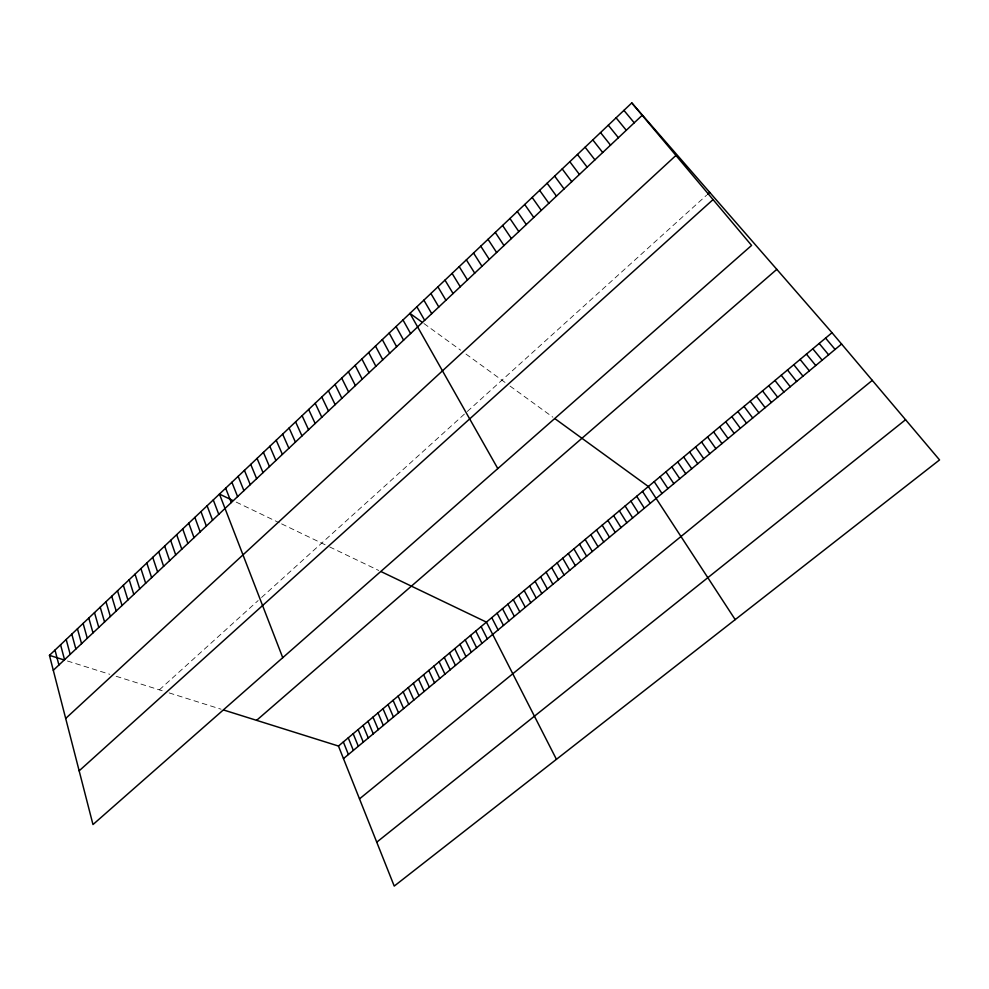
<?xml version="1.0" encoding="UTF-8"?>
<svg xmlns="http://www.w3.org/2000/svg" width="989" height="989" viewBox="0 0 989 989"><rect width="100%" height="100%" fill="white"/><g stroke="black" fill="none" stroke-linecap="round" stroke-linejoin="round"><path stroke-width="0.74" stroke-dasharray="4.95 3.71" d="M159.365 689.84L258.154 600.546M261.566 597.467L466.239 412.45M467.315 411.473L706.579 195.204M67.4 660.986L109.767 674.275M116.17 676.291L165.497 691.768M169.144 692.906L221.103 709.212M236.21 502.115L279.232 522.748M281.618 523.886L327.371 545.841M329.621 546.917L378.725 570.468M423.922 323.527L460.639 350.18M465.98 354.062L507.023 383.868M510.04 386.069L552.888 417.185"/><path stroke-width="1.48" d="M631.786 102.918L751.591 245.42L92.978 824.554L49.45 655.348L631.786 102.918L832.009 332.712L939.55 459.922L394.228 886.082L338.461 746.04L223.91 710.09M53.295 670.307L642.195 115.293M65.682 718.459L675.944 155.446M707.63 194.252L709.719 192.361M79.157 770.827L713.057 199.593M256.584 720.351L776.81 269.354M338.461 746.04L832.009 332.712M343.48 758.625L841.577 344.024M359.502 798.877L872.298 380.369M376.747 842.171L905.565 419.719M49.45 655.348L63.296 659.7M232.39 500.273L219.459 494.08L282.743 657.685M381.321 571.716L486.427 622.13L556.436 759.329M421.623 321.858L409.941 313.365L497.801 468.576M555.188 418.854L648.351 486.514L735.198 619.621M825.58 338.09L835.087 349.426M819.189 343.455L828.621 354.816M623.923 110.372L634.233 122.809M812.797 348.796L822.168 360.181M616.085 117.802L626.297 130.288M806.443 354.124L815.752 365.522M800.101 359.427L809.348 370.85M608.297 125.207L618.397 137.731M793.796 364.718L802.969 376.166M600.533 132.575L610.534 145.136M787.491 369.985L796.615 381.457M781.223 375.239L790.273 386.724M592.794 139.906L602.709 152.516M774.968 380.481L783.956 391.99M585.105 147.2L594.921 159.859M768.737 385.698L777.663 397.219M762.531 390.902L771.395 402.449M577.44 154.469L587.157 167.178M756.338 396.082L765.14 407.653M569.812 161.714L579.43 174.46M750.169 401.25L758.909 412.833M744.025 406.405L752.703 418.001M562.209 168.921L571.741 181.704M737.893 411.535L746.51 423.156M731.786 416.641L740.341 428.286M554.644 176.091L564.076 188.924M725.703 421.747L734.197 433.405M547.115 183.237L556.448 196.106M719.633 426.828L728.077 438.51M713.588 431.896L721.97 443.591M539.623 190.358L548.858 203.264M707.555 436.94L715.875 448.647M532.156 197.441L541.304 210.385M701.547 441.972L709.818 453.704M695.564 446.979L703.772 458.735M524.714 204.488L533.776 217.481M689.593 451.985L697.74 463.754M517.309 211.51L526.284 224.54M683.646 456.967L691.731 468.749M677.712 461.925L685.748 473.731M509.941 218.507L518.817 231.574M671.803 466.882L679.777 478.701M502.597 225.467L511.387 238.572M665.918 471.815L673.83 483.646M660.046 476.735L667.909 488.578M495.291 232.403L503.994 245.544M654.186 481.631L662 493.499M488.01 239.301L496.626 252.492M642.516 491.409L650.218 503.302M480.765 246.187L489.295 259.402M636.706 496.28L644.346 508.198M473.546 253.023L481.989 266.288M630.895 501.139L638.486 513.068M625.122 505.972L632.651 517.927M466.363 259.847L474.72 273.137M619.361 510.806L626.841 522.773M459.205 266.634L467.476 279.961M613.613 515.615L621.043 527.594M607.889 520.412L615.257 532.403M452.084 273.397L460.256 286.761M602.177 525.184L609.496 537.2M596.491 529.956L603.76 541.984M444.988 280.122L453.086 293.535M590.816 534.703L598.036 546.744M437.917 286.835L445.928 300.273M585.167 539.438L592.324 551.491M579.529 544.16L586.638 556.226M430.883 293.51L438.807 306.986M573.917 548.858L580.976 560.936M423.873 300.162L431.723 313.661M568.316 553.543L575.326 565.646M562.741 558.216L569.689 570.332M416.888 306.775L424.652 320.312M557.178 562.877L564.076 575.005M551.627 567.525L558.488 579.665M546.101 572.149L552.9 584.301M402.993 319.966L410.596 333.565M540.587 576.772L547.35 588.937M396.07 326.531L403.599 340.167M535.098 581.371L541.799 593.548M529.622 585.958L536.273 598.147M389.184 333.07L396.626 346.743M524.158 590.532L530.772 602.734M382.31 339.573L389.678 353.283M518.718 595.081L525.283 607.295M513.291 599.631L519.806 611.857M375.474 346.063L382.768 359.798M507.889 604.155L514.354 616.394M368.674 352.517L375.882 366.289M502.499 608.668L508.915 620.919M497.121 613.168L503.488 625.444M361.887 358.958L369.021 372.754M491.768 617.655L498.085 629.931M355.138 365.361L362.197 379.183M481.099 626.581L487.33 638.894M348.412 371.74L355.397 385.599M475.796 631.031L481.977 643.345M470.504 635.457L476.636 647.795M341.712 378.095L348.623 391.978M465.226 639.883L471.308 652.221M335.048 384.424L341.873 398.332M459.972 644.284L466.004 656.634M454.73 648.673L460.726 661.035M328.41 390.717L335.16 404.662M449.501 653.049L455.447 665.424M321.784 396.997L328.472 410.967M444.296 657.413L450.193 669.8M439.104 661.765L444.951 674.152M315.194 403.252L321.808 417.247M433.924 666.104L439.734 678.503M308.642 409.471L315.17 423.502M428.756 670.418L434.53 682.843M423.613 674.733L429.337 687.157M302.102 415.677L308.556 429.733M418.483 679.023L424.157 691.459M295.587 421.846L301.979 435.939M413.365 683.312L419.002 695.761M408.272 687.578L413.859 700.039M289.109 428.002L295.427 442.12M403.178 691.843L408.729 704.304M282.644 434.134L288.887 448.264M398.11 696.083L403.623 708.557M393.066 700.323L398.53 712.809M276.215 440.229L282.384 454.396M388.022 704.539L393.449 717.037M383.003 708.742L388.38 721.253M269.812 446.311L275.919 460.503M377.996 712.933L383.336 725.456M263.42 452.369L269.465 466.585M373.001 717.124L378.293 729.647M368.019 721.29L373.273 733.826M257.066 458.389L263.037 472.631M363.062 725.444L368.279 737.992M250.736 464.397L256.633 478.664M358.105 729.585L363.284 742.133M353.172 733.714L358.315 746.275M244.431 470.381L250.266 484.672M348.264 737.831L353.345 750.404M238.151 476.339L243.912 490.655M343.356 741.948L348.412 754.52M231.896 482.273L237.595 496.614M225.665 488.183L231.29 502.548M213.278 499.94L218.767 514.354M207.109 505.787L212.548 520.214M200.977 511.61L206.355 526.061M194.87 517.408L200.174 531.884M188.775 523.181L194.017 537.682M182.718 528.93L187.898 543.456M176.672 534.666L181.791 549.204M170.652 540.365L175.708 554.928M164.668 546.052L169.663 560.639M158.697 551.714L163.63 566.326M152.739 557.363L157.622 571.988M146.817 562.988L151.626 577.625M140.92 568.576L145.667 583.25M135.036 574.164L139.733 588.851M129.176 579.715L133.812 594.426M123.341 585.253L127.915 599.977M117.53 590.767L122.043 605.515M111.732 596.268L116.195 611.029M105.971 601.732L110.372 616.518M100.223 607.184L104.562 621.982M94.499 612.624L98.776 627.434M88.787 618.026L93.015 632.873M83.113 623.429L87.279 638.276M77.451 628.794L81.568 643.666M71.801 634.147L75.869 649.031M66.189 639.475L70.194 654.384M60.589 644.791L64.545 659.712M55.013 650.082L58.907 665.016"/></g></svg>
